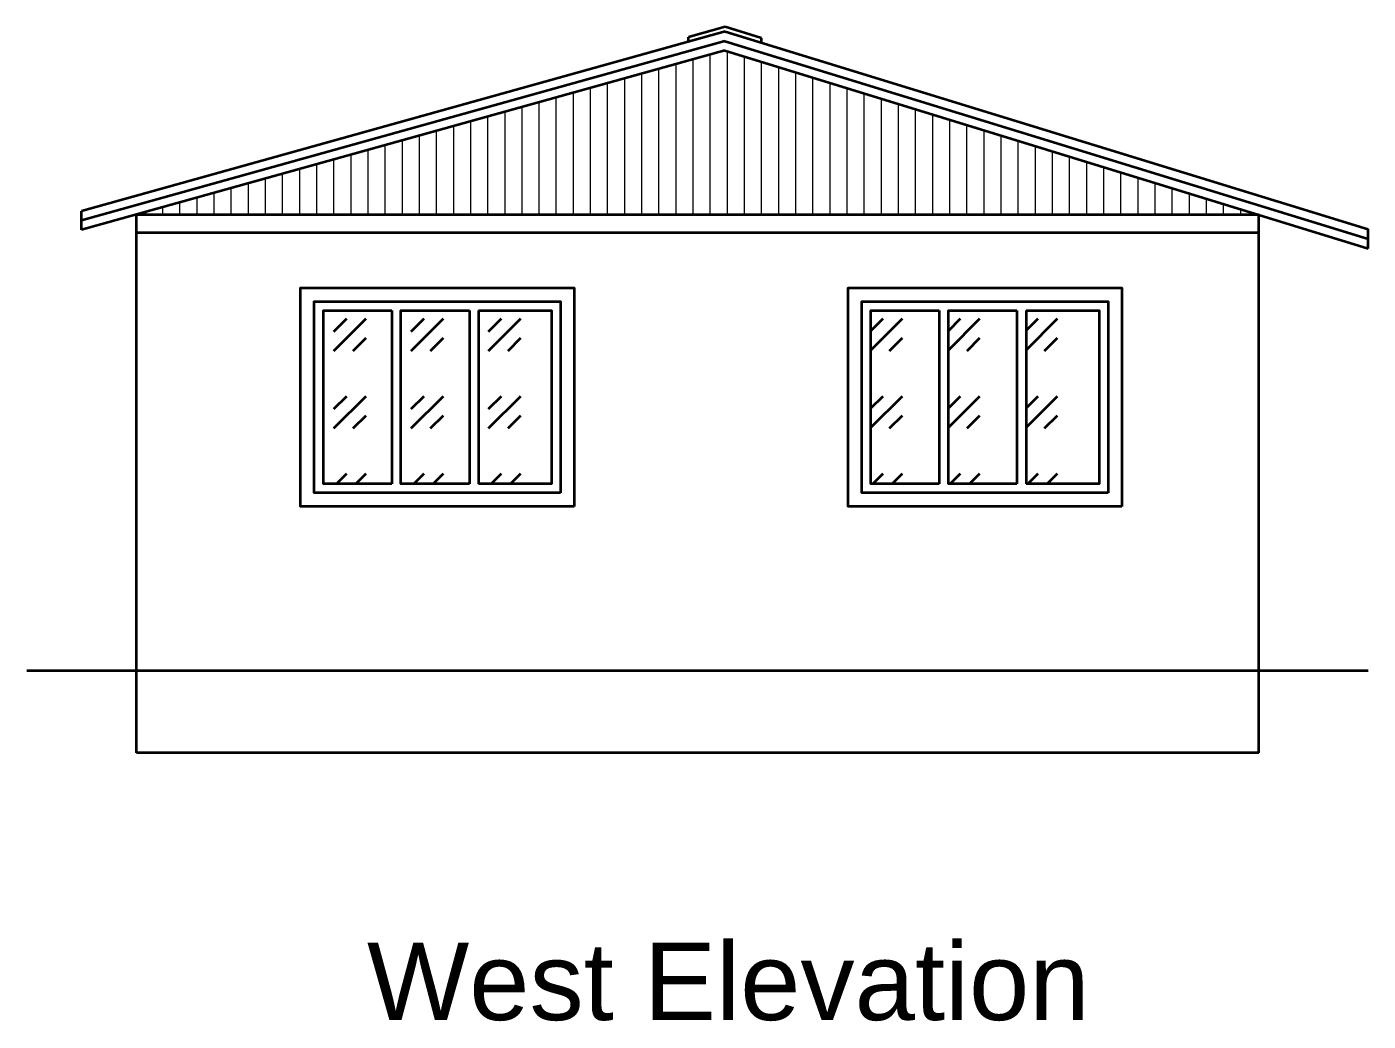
# Model space of a CAD drawing. Header units: inches. Extents: x 94889 to 364662, y -10661 to -3947.
# Drawn here: x 109654.7 to 109948.7, y -8292.9 to -8074.8 of the extents above; entities that cross this region are included whole.
import ezdxf

# ---------------------------------------------------------------- set-up
doc = ezdxf.new("R2010")
doc.units = ezdxf.units.IN
doc.header["$LTSCALE"] = 2
doc.header["$MEASUREMENT"] = 0
doc.layers.get('0').update_dxf_attribs({"linetype": 'CONTINUOUS'})
doc.layers.add('door', color=20, linetype='CONTINUOUS', lineweight=35)
doc.layers.add('steps', color=253, linetype='CONTINUOUS', lineweight=20)
doc.styles.get("Standard").update_dxf_attribs({"font": 'ARIALN.TTF'})
pattern_1 = [(45, (1058.242, 0), (16.9705627, 0), [10, -14]), (45, (1062.485, 0), (16.9705627, 0), [4, -20]), (45, (1058.242, 4.243), (16.9705627, 0), [4, -20])]
pattern_2 = [(45, (1178.242, 0), (16.9705627, 0), [10, -14]), (45, (1182.485, 0), (16.9705627, 0), [4, -20]), (45, (1178.242, 4.243), (16.9705627, 0), [4, -20])]

msp = doc.modelspace()

# ---------------------------------------------------------------- hatches: boundary and pattern name
at = {"layer": 'door', "ltscale": 0.5}
h = msp.add_hatch(dxfattribs=at)
h.set_pattern_fill('GOST_GLASS', color=256, scale=2)
h.set_pattern_definition(pattern_2)
h.paths.add_polyline_path([(109719.69, -8137), (109734.69, -8137), (109734.69, -8175), (109719.69, -8175)])
h = msp.add_hatch(dxfattribs=at)
h.set_pattern_fill('GOST_GLASS', color=256, scale=2)
h.set_pattern_definition(pattern_2)
h.paths.add_polyline_path([(109736.69, -8137), (109751.69, -8137), (109751.69, -8175), (109736.69, -8175)])
h = msp.add_hatch(dxfattribs=at)
h.set_pattern_fill('GOST_GLASS', color=256, scale=2)
h.set_pattern_definition(pattern_2)
h.paths.add_polyline_path([(109753.69, -8137), (109769.69, -8137), (109769.69, -8175), (109753.69, -8175)])
h = msp.add_hatch(dxfattribs=at)
h.set_pattern_fill('GOST_GLASS', color=256, scale=2)
h.set_pattern_definition(pattern_1)
h.paths.add_polyline_path([(109839.69, -8175), (109854.69, -8175), (109854.69, -8137), (109839.69, -8137)])
h = msp.add_hatch(dxfattribs=at)
h.set_pattern_fill('GOST_GLASS', color=256, scale=2)
h.set_pattern_definition(pattern_1)
h.paths.add_polyline_path([(109871.69, -8137), (109856.69, -8137), (109856.69, -8175), (109871.69, -8175)])
h = msp.add_hatch(dxfattribs=at)
h.set_pattern_fill('GOST_GLASS', color=256, scale=2)
h.set_pattern_definition(pattern_1)
h.paths.add_polyline_path([(109889.69, -8137), (109873.69, -8137), (109873.69, -8175), (109889.69, -8175)])
at = {"layer": 'steps', "ltscale": 0.3}
h = msp.add_hatch(dxfattribs=at)
h.set_pattern_fill('ANSI31', scale=30, angle=45)
h.set_pattern_definition([(90, (1058.2424, 0), (-3.75, 0), [])])
h.paths.add_polyline_path([(109924.69, -8116), (109807.69, -8080), (109678.69, -8116)])

# ---------------------------------------------------------------- linework, layer by layer
at = {"layer": 'door', "ltscale": 0.5}
for p, q in [((109807.74, -8075.84), (109666.69, -8115.2)), ((109807.76, -8074.79), (109799.74, -8077.03)), ((109807.74, -8075.84), (109948.69, -8119.2)), ((109815.74, -8077.25), (109807.76, -8074.79)), ((109807.71, -8077.92), (109666.69, -8117.28)), ((109799.74, -8078.07), (109799.74, -8077.03)), ((109807.71, -8077.92), (109948.69, -8121.3)), ((109815.74, -8078.3), (109815.74, -8077.25)), ((109807.69, -8080), (109666.69, -8119.35)), ((109807.69, -8080), (109948.69, -8123.39)), ((109666.69, -8119.35), (109666.69, -8115.2)), ((109678.69, -8216), (109678.69, -8116)), ((109924.69, -8116), (109678.69, -8116)), ((109924.69, -8216), (109924.69, -8116)), ((109924.69, -8120), (109678.69, -8120)), ((109948.69, -8123.39), (109948.69, -8119.2)), ((109734.69, -8137), (109734.69, -8175)), ((109751.69, -8137), (109751.69, -8175)), ((109753.69, -8137), (109753.69, -8175)), ((109854.69, -8137), (109854.69, -8175)), ((109871.69, -8137), (109871.69, -8175)), ((109873.69, -8137), (109873.69, -8175)), ((109948.69, -8216), (109654.69, -8216)), ((109678.69, -8234), (109678.69, -8216)), ((109924.69, -8234), (109924.69, -8216)), ((109924.69, -8234), (109678.69, -8234))]:
    msp.add_line(p, q, dxfattribs=at)
for points in [[(109774.69, -8180), (109714.69, -8180), (109714.69, -8132), (109774.69, -8132)], [(109894.69, -8180), (109834.69, -8180), (109834.69, -8132), (109894.69, -8132)], [(109771.69, -8177), (109717.69, -8177), (109717.69, -8135), (109771.69, -8135)], [(109891.69, -8177), (109837.69, -8177), (109837.69, -8135), (109891.69, -8135)]]:
    msp.add_lwpolyline(points, close=True, dxfattribs=at)
for points in [[(109734.69, -8175), (109719.69, -8175), (109719.69, -8137), (109734.69, -8137)], [(109751.69, -8175), (109736.69, -8175), (109736.69, -8137), (109751.69, -8137)], [(109753.69, -8137), (109769.69, -8137), (109769.69, -8175), (109753.69, -8175)], [(109854.69, -8175), (109839.69, -8175), (109839.69, -8137), (109854.69, -8137)], [(109871.69, -8175), (109856.69, -8175), (109856.69, -8137), (109871.69, -8137)], [(109873.69, -8137), (109889.69, -8137), (109889.69, -8175), (109873.69, -8175)]]:
    msp.add_lwpolyline(points, dxfattribs=at)

# ---------------------------------------------------------------- texts
at = {"color": 7, "linetype": 'ByBlock', "lineweight": 5, "insert": (109808.43, -8279.24), "char_height": 6, "width": 195.2975, "attachment_point": 5}
msp.add_mtext('{\\fArial CE|b0|i0|c238|p34;\\P\\fArial CE|b0|i0|c0|p34;\\H2.8333x;West\\fArial CE|b0|i0|c238|p34; El\\fArial CE|b0|i0|c0|p34;e\\fArial CE|b0|i0|c238|p34;vation}', dxfattribs=at)

doc.saveas('drawing.dxf')
